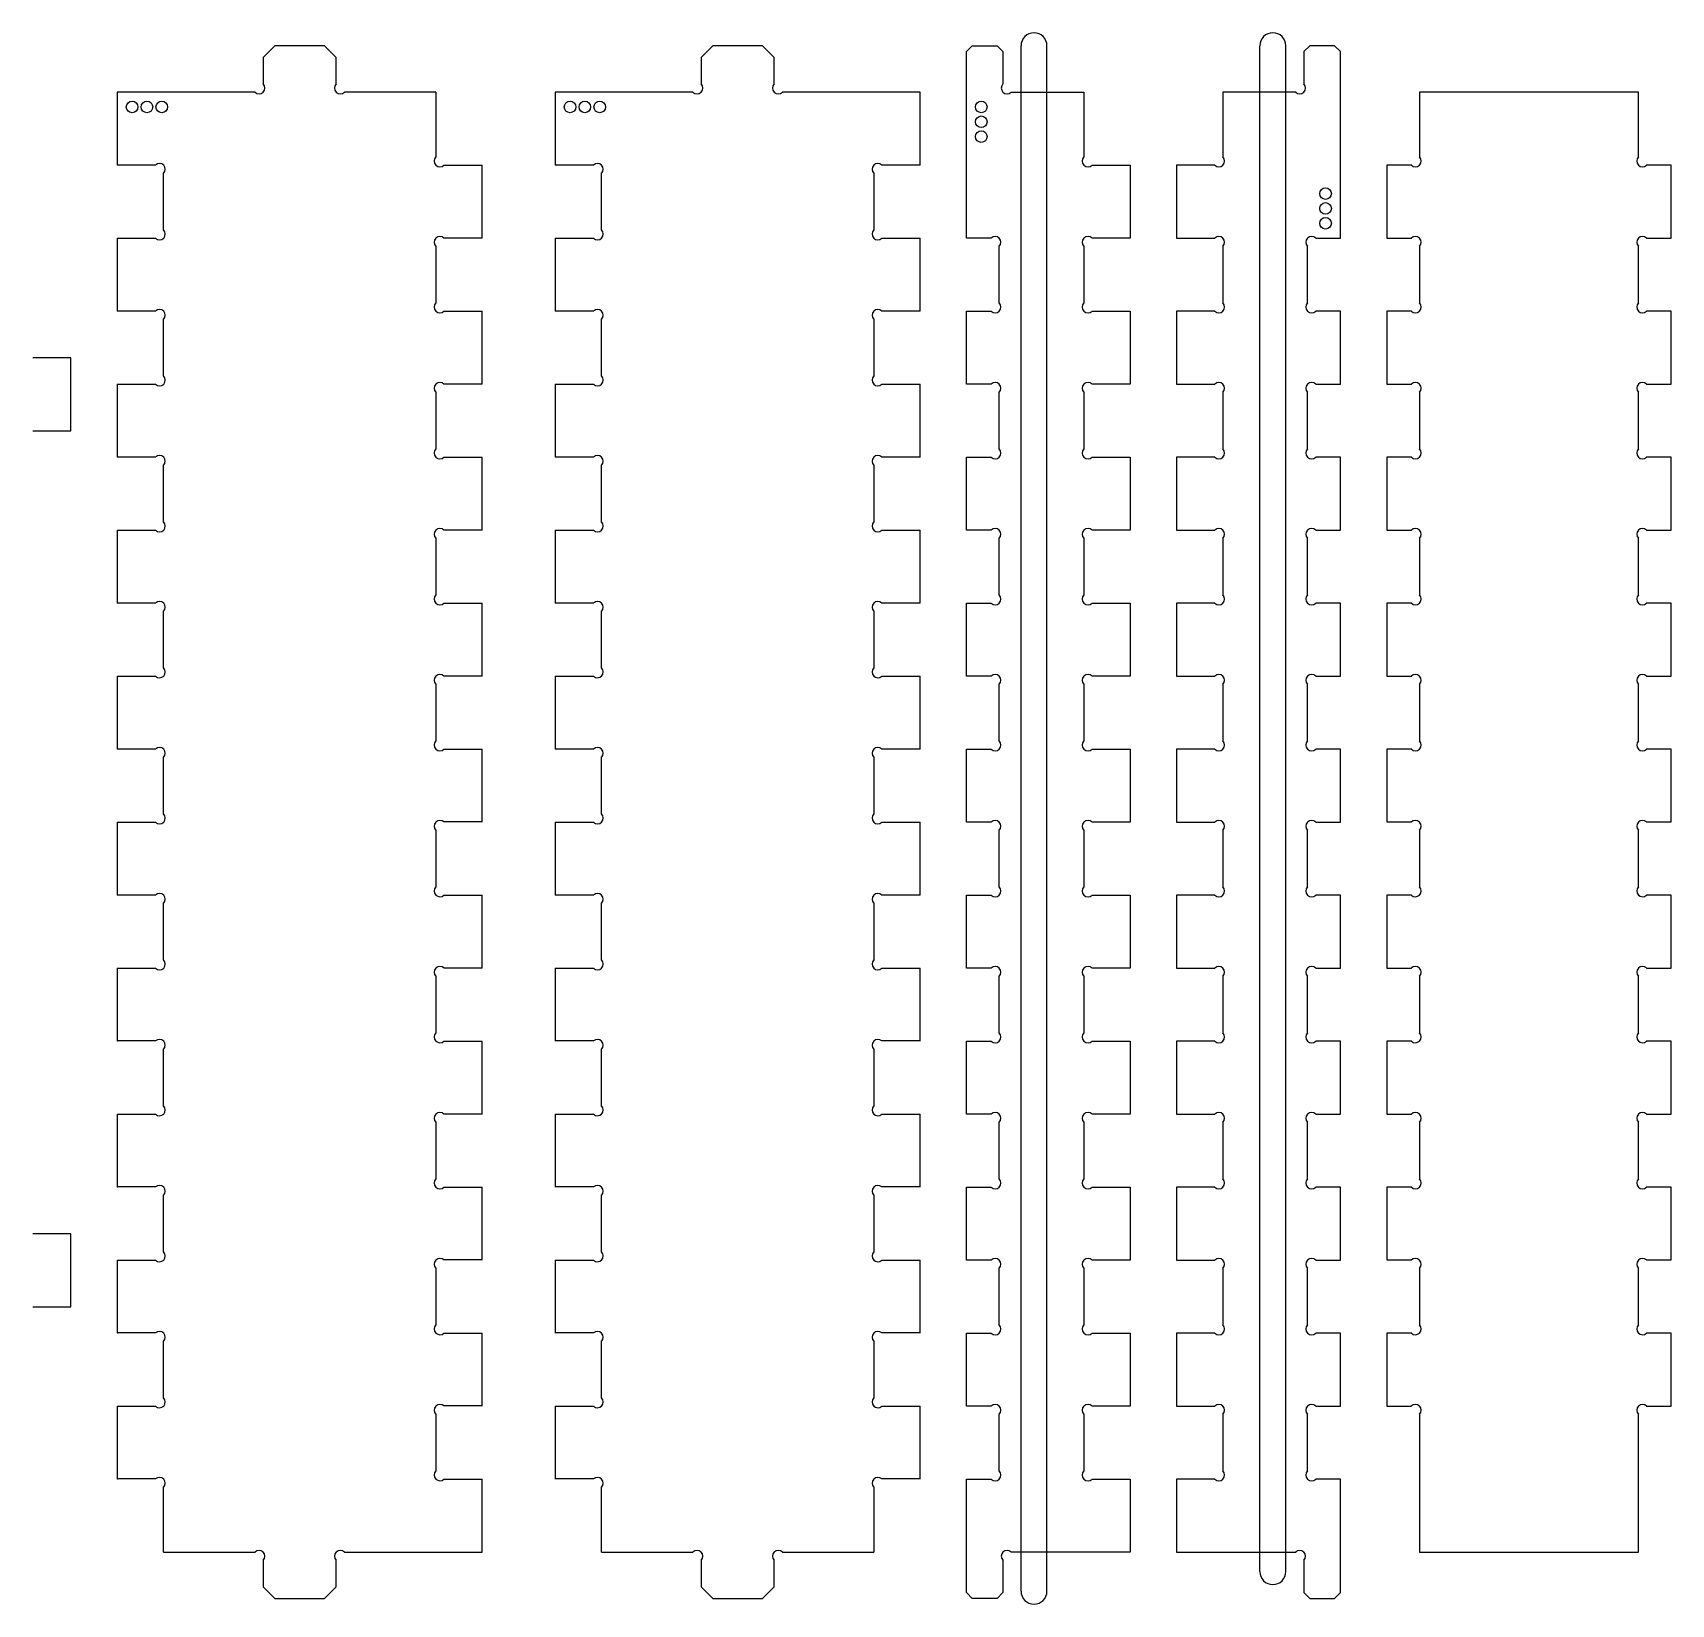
# Model space of a CAD drawing. Header units: inches. Extents: x 6 to 175, y 10 to 382.
# Drawn here: x 99.2 to 169.9, y 244.7 to 312.5 of the extents above; entities that cross this region are included whole.
import ezdxf

# ---------------------------------------------------------------- set-up
doc = ezdxf.new("R2010")
doc.units = ezdxf.units.IN
doc.header["$LTSCALE"] = 8
doc.header["$MEASUREMENT"] = 0

msp = doc.modelspace()

# ---------------------------------------------------------------- linework, layer by layer
at = {"color": 7, "linetype": 'Continuous', "lineweight": 25}
for p, q in [((109.652, 311.938), (109.152, 311.438)), ((111.801, 311.938), (109.652, 311.938)), ((112.301, 311.438), (111.801, 311.938)), ((128.549, 311.938), (128.049, 311.438)), ((130.699, 311.938), (128.549, 311.938)), ((131.199, 311.438), (130.699, 311.938)), ((139.748, 311.938), (139.498, 311.688)), ((139.748, 311.938), (140.823, 311.938)), ((141.073, 311.688), (140.823, 311.938)), ((154.307, 311.938), (154.057, 311.688)), ((155.382, 311.938), (154.307, 311.938)), ((155.632, 311.688), (155.382, 311.938)), ((109.152, 311.438), (109.152, 310.291)), ((112.301, 310.291), (112.301, 311.438)), ((128.049, 311.438), (128.049, 310.291)), ((131.199, 310.291), (131.199, 311.438)), ((139.498, 303.638), (139.498, 311.688)), ((141.073, 311.688), (141.073, 310.291)), ((154.057, 311.688), (154.057, 310.291)), ((155.632, 303.638), (155.632, 311.688)), ((102.853, 309.938), (102.853, 306.788)), ((108.798, 309.938), (102.853, 309.938)), ((116.601, 309.938), (112.655, 309.938)), ((116.601, 309.938), (116.601, 307.142)), ((121.75, 309.938), (121.75, 306.788)), ((127.696, 309.938), (121.75, 309.938)), ((137.498, 309.938), (131.553, 309.938)), ((137.498, 306.788), (137.498, 309.938)), ((141.427, 309.938), (144.565, 309.938)), ((144.565, 309.938), (144.565, 307.142)), ((150.565, 309.938), (150.565, 307.142)), ((153.703, 309.938), (150.565, 309.938)), ((168.495, 309.938), (159.046, 309.938)), ((159.046, 309.938), (159.046, 307.142)), ((168.495, 307.142), (168.495, 309.938)), ((102.857, 306.788), (102.853, 306.788)), ((104.503, 306.792), (102.857, 306.792)), ((102.857, 306.792), (102.857, 306.788)), ((104.853, 303.992), (104.853, 306.435)), ((116.95, 306.784), (118.596, 306.784)), ((118.596, 306.788), (118.601, 306.788)), ((118.596, 306.784), (118.596, 306.788)), ((118.601, 303.638), (118.601, 306.788)), ((121.754, 306.788), (121.75, 306.788)), ((123.401, 306.792), (121.754, 306.792)), ((121.754, 306.792), (121.754, 306.788)), ((123.75, 303.992), (123.75, 306.435)), ((135.498, 306.435), (135.498, 303.992)), ((137.494, 306.792), (135.848, 306.792)), ((137.494, 306.788), (137.494, 306.792)), ((137.498, 306.788), (137.494, 306.788)), ((144.918, 306.788), (146.565, 306.788)), ((146.565, 306.788), (146.565, 303.638)), ((148.565, 306.788), (148.565, 303.638)), ((150.211, 306.788), (148.565, 306.788)), ((157.632, 306.784), (157.632, 303.642)), ((158.696, 306.784), (157.632, 306.784)), ((169.909, 306.784), (168.844, 306.784)), ((169.909, 303.642), (169.909, 306.784)), ((102.853, 303.638), (102.857, 303.638)), ((102.853, 303.638), (102.853, 300.489)), ((102.857, 303.638), (102.857, 303.634)), ((102.857, 303.634), (104.503, 303.634)), ((118.596, 303.642), (116.95, 303.642)), ((118.596, 303.638), (118.596, 303.642)), ((118.601, 303.638), (118.596, 303.638)), ((121.75, 303.638), (121.754, 303.638)), ((121.75, 303.638), (121.75, 300.489)), ((121.754, 303.638), (121.754, 303.634)), ((121.754, 303.634), (123.401, 303.634)), ((135.848, 303.634), (137.494, 303.634)), ((137.494, 303.638), (137.498, 303.638)), ((137.494, 303.634), (137.494, 303.638)), ((137.498, 300.489), (137.498, 303.638)), ((140.559, 303.638), (139.498, 303.638)), ((146.565, 303.638), (144.918, 303.638)), ((148.565, 303.638), (150.211, 303.638)), ((154.571, 303.638), (155.632, 303.638)), ((157.632, 303.642), (158.696, 303.642)), ((168.844, 303.642), (169.909, 303.642)), ((116.601, 303.285), (116.601, 300.842)), ((140.912, 300.842), (140.912, 303.285)), ((144.565, 303.285), (144.565, 300.842)), ((150.565, 303.285), (150.565, 300.842)), ((154.217, 300.842), (154.217, 303.285)), ((159.046, 303.285), (159.046, 300.842)), ((168.495, 300.842), (168.495, 303.285)), ((102.857, 300.489), (102.853, 300.489)), ((104.503, 300.493), (102.857, 300.493)), ((102.857, 300.493), (102.857, 300.489)), ((118.596, 300.485), (118.596, 300.489)), ((118.596, 300.489), (118.601, 300.489)), ((118.601, 297.339), (118.601, 300.489)), ((121.754, 300.489), (121.75, 300.489)), ((123.401, 300.493), (121.754, 300.493)), ((121.754, 300.493), (121.754, 300.489)), ((137.494, 300.493), (135.848, 300.493)), ((137.494, 300.489), (137.494, 300.493)), ((137.498, 300.489), (137.494, 300.489)), ((139.498, 297.339), (139.498, 300.489)), ((139.498, 300.489), (140.559, 300.489)), ((144.918, 300.489), (146.565, 300.489)), ((146.565, 300.489), (146.565, 297.339)), ((148.565, 300.489), (148.565, 297.339)), ((150.211, 300.489), (148.565, 300.489)), ((155.632, 300.489), (154.571, 300.489)), ((155.632, 297.339), (155.632, 300.489)), ((104.853, 297.693), (104.853, 300.135)), ((116.95, 300.485), (118.596, 300.485)), ((123.75, 297.693), (123.75, 300.135)), ((135.498, 300.135), (135.498, 297.693)), ((158.696, 300.485), (157.632, 300.485)), ((157.632, 300.485), (157.632, 297.343)), ((169.909, 300.485), (168.844, 300.485)), ((169.909, 297.343), (169.909, 300.485)), ((100.853, 298.476), (99.206, 298.476)), ((100.853, 295.327), (100.853, 298.476)), ((102.853, 297.339), (102.857, 297.339)), ((102.853, 297.339), (102.853, 294.19)), ((102.857, 297.339), (102.857, 297.335)), ((102.857, 297.335), (104.503, 297.335)), ((116.601, 296.986), (116.601, 294.543)), ((118.596, 297.343), (116.95, 297.343)), ((118.596, 297.339), (118.596, 297.343)), ((118.601, 297.339), (118.596, 297.339)), ((121.75, 297.339), (121.754, 297.339)), ((121.75, 297.339), (121.75, 294.19)), ((121.754, 297.339), (121.754, 297.335)), ((121.754, 297.335), (123.401, 297.335)), ((135.848, 297.335), (137.494, 297.335)), ((137.494, 297.335), (137.494, 297.339)), ((137.494, 297.339), (137.498, 297.339)), ((137.498, 294.19), (137.498, 297.339)), ((140.559, 297.339), (139.498, 297.339)), ((140.912, 294.543), (140.912, 296.986)), ((144.565, 296.986), (144.565, 294.543)), ((146.565, 297.339), (144.918, 297.339)), ((148.565, 297.339), (150.211, 297.339)), ((150.565, 296.986), (150.565, 294.543)), ((154.217, 294.543), (154.217, 296.986)), ((154.571, 297.339), (155.632, 297.339)), ((157.632, 297.343), (158.696, 297.343)), ((159.046, 296.986), (159.046, 294.543)), ((168.495, 294.543), (168.495, 296.986)), ((168.844, 297.343), (169.909, 297.343)), ((99.206, 295.327), (100.853, 295.327)), ((102.857, 294.19), (102.853, 294.19)), ((104.503, 294.194), (102.857, 294.194)), ((102.857, 294.194), (102.857, 294.19)), ((116.95, 294.186), (118.596, 294.186)), ((118.596, 294.186), (118.596, 294.19)), ((118.596, 294.19), (118.601, 294.19)), ((118.601, 291.04), (118.601, 294.19)), ((121.754, 294.19), (121.75, 294.19)), ((121.754, 294.194), (121.754, 294.19)), ((123.401, 294.194), (121.754, 294.194)), ((137.494, 294.194), (135.848, 294.194)), ((137.494, 294.19), (137.494, 294.194)), ((137.498, 294.19), (137.494, 294.19)), ((139.498, 294.19), (140.559, 294.19)), ((139.498, 291.04), (139.498, 294.19)), ((144.918, 294.19), (146.565, 294.19)), ((146.565, 294.19), (146.565, 291.04)), ((148.565, 294.19), (148.565, 291.04)), ((150.211, 294.19), (148.565, 294.19)), ((155.632, 294.19), (154.571, 294.19)), ((155.632, 291.04), (155.632, 294.19)), ((158.696, 294.186), (157.632, 294.186)), ((157.632, 294.186), (157.632, 291.044)), ((169.909, 294.186), (168.844, 294.186)), ((169.909, 291.044), (169.909, 294.186)), ((104.853, 291.394), (104.853, 293.836)), ((123.75, 291.394), (123.75, 293.836)), ((135.498, 293.836), (135.498, 291.394)), ((102.853, 291.04), (102.857, 291.04)), ((102.853, 291.04), (102.853, 287.89)), ((102.857, 291.04), (102.857, 291.036)), ((102.857, 291.036), (104.503, 291.036)), ((116.601, 290.686), (116.601, 288.244)), ((118.596, 291.044), (116.95, 291.044)), ((118.596, 291.04), (118.596, 291.044)), ((118.601, 291.04), (118.596, 291.04)), ((121.75, 291.04), (121.754, 291.04)), ((121.75, 291.04), (121.75, 287.89)), ((121.754, 291.04), (121.754, 291.036)), ((121.754, 291.036), (123.401, 291.036)), ((135.848, 291.036), (137.494, 291.036)), ((137.494, 291.04), (137.498, 291.04)), ((137.494, 291.036), (137.494, 291.04)), ((137.498, 287.89), (137.498, 291.04)), ((140.559, 291.04), (139.498, 291.04)), ((140.912, 288.244), (140.912, 290.686)), ((144.565, 290.686), (144.565, 288.244)), ((146.565, 291.04), (144.918, 291.04)), ((148.565, 291.04), (150.211, 291.04)), ((150.565, 290.686), (150.565, 288.244)), ((154.217, 288.244), (154.217, 290.686)), ((154.571, 291.04), (155.632, 291.04)), ((157.632, 291.044), (158.696, 291.044)), ((159.046, 290.686), (159.046, 288.244)), ((168.495, 288.244), (168.495, 290.686)), ((168.844, 291.044), (169.909, 291.044)), ((102.857, 287.89), (102.853, 287.89)), ((104.503, 287.894), (102.857, 287.894)), ((102.857, 287.894), (102.857, 287.89)), ((116.95, 287.886), (118.596, 287.886)), ((118.596, 287.886), (118.596, 287.89)), ((118.596, 287.89), (118.601, 287.89)), ((118.601, 284.741), (118.601, 287.89)), ((121.754, 287.89), (121.75, 287.89)), ((123.401, 287.894), (121.754, 287.894)), ((121.754, 287.894), (121.754, 287.89)), ((137.494, 287.894), (135.848, 287.894)), ((137.494, 287.89), (137.494, 287.894)), ((137.498, 287.89), (137.494, 287.89)), ((139.498, 287.89), (140.559, 287.89)), ((139.498, 284.741), (139.498, 287.89)), ((144.918, 287.89), (146.565, 287.89)), ((146.565, 287.89), (146.565, 284.741)), ((148.565, 287.89), (148.565, 284.741)), ((150.211, 287.89), (148.565, 287.89)), ((155.632, 287.89), (154.571, 287.89)), ((155.632, 284.741), (155.632, 287.89)), ((158.696, 287.886), (157.632, 287.886)), ((157.632, 287.886), (157.632, 284.745)), ((169.909, 287.886), (168.844, 287.886)), ((169.909, 284.745), (169.909, 287.886)), ((104.853, 285.094), (104.853, 287.537)), ((123.75, 285.094), (123.75, 287.537)), ((135.498, 287.537), (135.498, 285.094)), ((102.853, 284.741), (102.857, 284.741)), ((102.853, 284.741), (102.853, 281.591)), ((102.857, 284.741), (102.857, 284.737)), ((102.857, 284.737), (104.503, 284.737)), ((116.601, 284.387), (116.601, 281.945)), ((118.596, 284.745), (116.95, 284.745)), ((118.596, 284.741), (118.596, 284.745)), ((118.601, 284.741), (118.596, 284.741)), ((121.75, 284.741), (121.754, 284.741)), ((121.75, 284.741), (121.75, 281.591)), ((121.754, 284.741), (121.754, 284.737)), ((121.754, 284.737), (123.401, 284.737)), ((135.848, 284.737), (137.494, 284.737)), ((137.494, 284.741), (137.498, 284.741)), ((137.494, 284.737), (137.494, 284.741)), ((137.498, 281.591), (137.498, 284.741)), ((140.559, 284.741), (139.498, 284.741)), ((140.912, 281.945), (140.912, 284.387)), ((144.565, 284.387), (144.565, 281.945)), ((146.565, 284.741), (144.918, 284.741)), ((148.565, 284.741), (150.211, 284.741)), ((150.565, 284.387), (150.565, 281.945)), ((154.217, 281.945), (154.217, 284.387)), ((154.571, 284.741), (155.632, 284.741)), ((157.632, 284.745), (158.696, 284.745)), ((159.046, 284.387), (159.046, 281.945)), ((168.495, 281.945), (168.495, 284.387)), ((168.844, 284.745), (169.909, 284.745)), ((102.857, 281.591), (102.853, 281.591)), ((104.503, 281.595), (102.857, 281.595)), ((102.857, 281.595), (102.857, 281.591)), ((116.95, 281.587), (118.596, 281.587)), ((118.596, 281.587), (118.596, 281.591)), ((118.596, 281.591), (118.601, 281.591)), ((118.601, 278.442), (118.601, 281.591)), ((121.754, 281.591), (121.75, 281.591)), ((123.401, 281.595), (121.754, 281.595)), ((121.754, 281.595), (121.754, 281.591)), ((137.494, 281.595), (135.848, 281.595)), ((137.494, 281.591), (137.494, 281.595)), ((137.498, 281.591), (137.494, 281.591)), ((139.498, 281.591), (140.559, 281.591)), ((139.498, 278.442), (139.498, 281.591)), ((144.918, 281.591), (146.565, 281.591)), ((146.565, 281.591), (146.565, 278.442)), ((150.211, 281.591), (148.565, 281.591)), ((148.565, 281.591), (148.565, 278.442)), ((155.632, 281.591), (154.571, 281.591)), ((155.632, 278.442), (155.632, 281.591)), ((158.696, 281.587), (157.632, 281.587)), ((157.632, 281.587), (157.632, 278.446)), ((169.909, 281.587), (168.844, 281.587)), ((169.909, 278.446), (169.909, 281.587)), ((104.853, 278.795), (104.853, 281.238)), ((123.75, 278.795), (123.75, 281.238)), ((135.498, 281.238), (135.498, 278.795)), ((102.853, 278.442), (102.857, 278.442)), ((102.853, 278.442), (102.853, 275.292)), ((102.857, 278.442), (102.857, 278.438)), ((102.857, 278.438), (104.503, 278.438)), ((116.601, 278.088), (116.601, 275.646)), ((118.596, 278.446), (116.95, 278.446)), ((118.596, 278.442), (118.596, 278.446)), ((118.601, 278.442), (118.596, 278.442)), ((121.75, 278.442), (121.754, 278.442)), ((121.75, 278.442), (121.75, 275.292)), ((121.754, 278.442), (121.754, 278.438)), ((121.754, 278.438), (123.401, 278.438)), ((135.848, 278.438), (137.494, 278.438)), ((137.494, 278.442), (137.498, 278.442)), ((137.494, 278.438), (137.494, 278.442)), ((137.498, 275.292), (137.498, 278.442)), ((140.559, 278.442), (139.498, 278.442)), ((140.912, 275.646), (140.912, 278.088)), ((144.565, 278.088), (144.565, 275.646)), ((146.565, 278.442), (144.918, 278.442)), ((148.565, 278.442), (150.211, 278.442)), ((150.565, 278.088), (150.565, 275.646)), ((154.217, 275.646), (154.217, 278.088)), ((154.571, 278.442), (155.632, 278.442)), ((157.632, 278.446), (158.696, 278.446)), ((159.046, 278.088), (159.046, 275.646)), ((168.495, 275.646), (168.495, 278.088)), ((168.844, 278.446), (169.909, 278.446)), ((102.857, 275.292), (102.853, 275.292)), ((104.503, 275.296), (102.857, 275.296)), ((102.857, 275.296), (102.857, 275.292)), ((116.95, 275.288), (118.596, 275.288)), ((118.596, 275.288), (118.596, 275.292)), ((118.596, 275.292), (118.601, 275.292)), ((118.601, 272.142), (118.601, 275.292)), ((121.754, 275.292), (121.75, 275.292)), ((123.401, 275.296), (121.754, 275.296)), ((121.754, 275.296), (121.754, 275.292)), ((137.494, 275.296), (135.848, 275.296)), ((137.494, 275.292), (137.494, 275.296)), ((137.498, 275.292), (137.494, 275.292)), ((139.498, 272.142), (139.498, 275.292)), ((139.498, 275.292), (140.559, 275.292)), ((144.918, 275.292), (146.565, 275.292)), ((146.565, 275.292), (146.565, 272.142)), ((148.565, 275.292), (148.565, 272.142)), ((150.211, 275.292), (148.565, 275.292)), ((155.632, 275.292), (154.571, 275.292)), ((155.632, 272.142), (155.632, 275.292)), ((158.696, 275.288), (157.632, 275.288)), ((157.632, 275.288), (157.632, 272.146)), ((169.909, 275.288), (168.844, 275.288)), ((169.909, 272.146), (169.909, 275.288)), ((104.853, 272.496), (104.853, 274.938)), ((123.75, 272.496), (123.75, 274.938)), ((135.498, 274.938), (135.498, 272.496)), ((102.853, 272.142), (102.857, 272.142)), ((102.853, 272.142), (102.853, 268.993)), ((102.857, 272.142), (102.857, 272.138)), ((102.857, 272.138), (104.503, 272.138)), ((116.601, 271.789), (116.601, 269.346)), ((118.596, 272.146), (116.95, 272.146)), ((118.596, 272.142), (118.596, 272.146)), ((118.601, 272.142), (118.596, 272.142)), ((121.75, 272.142), (121.754, 272.142)), ((121.75, 272.142), (121.75, 268.993)), ((121.754, 272.142), (121.754, 272.138)), ((121.754, 272.138), (123.401, 272.138)), ((135.848, 272.138), (137.494, 272.138)), ((137.494, 272.142), (137.498, 272.142)), ((137.494, 272.138), (137.494, 272.142)), ((137.498, 268.993), (137.498, 272.142)), ((140.559, 272.142), (139.498, 272.142)), ((140.912, 269.346), (140.912, 271.789)), ((144.565, 271.789), (144.565, 269.346)), ((146.565, 272.142), (144.918, 272.142)), ((148.565, 272.142), (150.211, 272.142)), ((150.565, 271.789), (150.565, 269.346)), ((154.217, 269.346), (154.217, 271.789)), ((154.571, 272.142), (155.632, 272.142)), ((157.632, 272.146), (158.696, 272.146)), ((159.046, 271.789), (159.046, 269.346)), ((168.495, 269.346), (168.495, 271.789)), ((168.844, 272.146), (169.909, 272.146)), ((102.857, 268.993), (102.853, 268.993)), ((104.503, 268.997), (102.857, 268.997)), ((102.857, 268.997), (102.857, 268.993)), ((116.95, 268.989), (118.596, 268.989)), ((118.596, 268.989), (118.596, 268.993)), ((118.596, 268.993), (118.601, 268.993)), ((118.601, 265.843), (118.601, 268.993)), ((121.754, 268.993), (121.75, 268.993)), ((123.401, 268.997), (121.754, 268.997)), ((121.754, 268.997), (121.754, 268.993)), ((137.494, 268.997), (135.848, 268.997)), ((137.494, 268.993), (137.494, 268.997)), ((137.498, 268.993), (137.494, 268.993)), ((139.498, 268.993), (140.559, 268.993)), ((139.498, 265.843), (139.498, 268.993)), ((144.918, 268.993), (146.565, 268.993)), ((146.565, 268.993), (146.565, 265.843)), ((148.565, 268.993), (148.565, 265.843)), ((150.211, 268.993), (148.565, 268.993)), ((155.632, 268.993), (154.571, 268.993)), ((155.632, 265.843), (155.632, 268.993)), ((158.696, 268.989), (157.632, 268.989)), ((157.632, 268.989), (157.632, 265.847)), ((169.909, 268.989), (168.844, 268.989)), ((169.909, 265.847), (169.909, 268.989)), ((104.853, 266.197), (104.853, 268.639)), ((123.75, 266.197), (123.75, 268.639)), ((135.498, 268.639), (135.498, 266.197)), ((102.853, 265.843), (102.857, 265.843)), ((102.853, 265.843), (102.853, 262.694)), ((102.857, 265.843), (102.857, 265.839)), ((118.596, 265.847), (116.95, 265.847)), ((118.596, 265.843), (118.596, 265.847)), ((118.601, 265.843), (118.596, 265.843)), ((121.75, 265.843), (121.754, 265.843)), ((121.75, 265.843), (121.75, 262.694)), ((121.754, 265.843), (121.754, 265.839)), ((137.494, 265.843), (137.498, 265.843)), ((137.494, 265.839), (137.494, 265.843)), ((137.498, 262.694), (137.498, 265.843)), ((140.559, 265.843), (139.498, 265.843)), ((146.565, 265.843), (144.918, 265.843)), ((148.565, 265.843), (150.211, 265.843)), ((154.571, 265.843), (155.632, 265.843)), ((157.632, 265.847), (158.696, 265.847)), ((168.844, 265.847), (169.909, 265.847)), ((102.857, 265.839), (104.503, 265.839)), ((116.601, 265.49), (116.601, 263.047)), ((121.754, 265.839), (123.401, 265.839)), ((135.848, 265.839), (137.494, 265.839)), ((140.912, 263.047), (140.912, 265.49)), ((144.565, 265.49), (144.565, 263.047)), ((150.565, 265.49), (150.565, 263.047)), ((154.217, 263.047), (154.217, 265.49)), ((159.046, 265.49), (159.046, 263.047)), ((168.495, 263.047), (168.495, 265.49)), ((102.857, 262.694), (102.853, 262.694)), ((104.503, 262.698), (102.857, 262.698)), ((102.857, 262.698), (102.857, 262.694)), ((104.853, 259.898), (104.853, 262.34)), ((116.95, 262.69), (118.596, 262.69)), ((118.596, 262.69), (118.596, 262.694)), ((118.596, 262.694), (118.601, 262.694)), ((118.601, 259.544), (118.601, 262.694)), ((121.754, 262.694), (121.75, 262.694)), ((123.401, 262.698), (121.754, 262.698)), ((121.754, 262.698), (121.754, 262.694)), ((123.75, 259.898), (123.75, 262.34)), ((135.498, 262.34), (135.498, 259.898)), ((137.494, 262.698), (135.848, 262.698)), ((137.494, 262.694), (137.494, 262.698)), ((137.498, 262.694), (137.494, 262.694)), ((139.498, 262.694), (140.559, 262.694)), ((139.498, 259.544), (139.498, 262.694)), ((144.918, 262.694), (146.565, 262.694)), ((146.565, 262.694), (146.565, 259.544)), ((148.565, 262.694), (148.565, 259.544)), ((150.211, 262.694), (148.565, 262.694)), ((155.632, 262.694), (154.571, 262.694)), ((155.632, 259.544), (155.632, 262.694)), ((158.696, 262.69), (157.632, 262.69)), ((157.632, 262.69), (157.632, 259.548)), ((169.909, 262.69), (168.844, 262.69)), ((169.909, 259.548), (169.909, 262.69)), ((100.853, 260.681), (99.206, 260.681)), ((100.853, 257.531), (100.853, 260.681)), ((102.853, 259.544), (102.857, 259.544)), ((102.853, 259.544), (102.853, 256.394)), ((102.857, 259.544), (102.857, 259.54)), ((102.857, 259.54), (104.503, 259.54)), ((118.596, 259.548), (116.95, 259.548)), ((118.596, 259.544), (118.596, 259.548)), ((118.601, 259.544), (118.596, 259.544)), ((121.75, 259.544), (121.75, 256.394)), ((121.75, 259.544), (121.754, 259.544)), ((121.754, 259.544), (121.754, 259.54)), ((121.754, 259.54), (123.401, 259.54)), ((135.848, 259.54), (137.494, 259.54)), ((137.494, 259.544), (137.498, 259.544)), ((137.494, 259.54), (137.494, 259.544)), ((137.498, 256.394), (137.498, 259.544)), ((140.559, 259.544), (139.498, 259.544)), ((146.565, 259.544), (144.918, 259.544)), ((148.565, 259.544), (150.211, 259.544)), ((154.571, 259.544), (155.632, 259.544)), ((157.632, 259.548), (158.696, 259.548)), ((168.844, 259.548), (169.909, 259.548)), ((116.601, 259.19), (116.601, 256.748)), ((140.912, 256.748), (140.912, 259.19)), ((144.565, 259.19), (144.565, 256.748)), ((150.565, 259.19), (150.565, 256.748)), ((154.217, 256.748), (154.217, 259.19)), ((159.046, 259.19), (159.046, 256.748)), ((168.495, 256.748), (168.495, 259.19)), ((99.206, 257.531), (100.853, 257.531)), ((102.857, 256.394), (102.853, 256.394)), ((102.857, 256.398), (102.857, 256.394)), ((104.503, 256.398), (102.857, 256.398)), ((104.853, 253.598), (104.853, 256.041)), ((116.95, 256.39), (118.596, 256.39)), ((118.596, 256.39), (118.596, 256.394)), ((118.596, 256.394), (118.601, 256.394)), ((118.601, 253.245), (118.601, 256.394)), ((121.754, 256.394), (121.75, 256.394)), ((123.401, 256.398), (121.754, 256.398)), ((121.754, 256.398), (121.754, 256.394)), ((123.75, 253.598), (123.75, 256.041)), ((135.498, 256.041), (135.498, 253.598)), ((137.494, 256.398), (135.848, 256.398)), ((137.494, 256.394), (137.494, 256.398)), ((137.498, 256.394), (137.494, 256.394)), ((139.498, 256.394), (140.559, 256.394)), ((139.498, 253.245), (139.498, 256.394)), ((144.918, 256.394), (146.565, 256.394)), ((146.565, 256.394), (146.565, 253.245)), ((148.565, 256.394), (148.565, 253.245)), ((150.211, 256.394), (148.565, 256.394)), ((155.632, 256.394), (154.571, 256.394)), ((155.632, 253.245), (155.632, 256.394)), ((158.696, 256.39), (157.632, 256.39)), ((157.632, 256.39), (157.632, 253.245)), ((169.909, 256.39), (168.844, 256.39)), ((169.909, 253.245), (169.909, 256.39)), ((102.853, 253.245), (102.857, 253.245)), ((102.853, 253.245), (102.853, 250.095)), ((102.857, 253.245), (102.857, 253.241)), ((102.857, 253.241), (104.503, 253.241)), ((118.596, 253.249), (116.95, 253.249)), ((118.596, 253.245), (118.596, 253.249)), ((118.601, 253.245), (118.596, 253.245)), ((121.75, 253.245), (121.754, 253.245)), ((121.75, 253.245), (121.75, 250.095)), ((121.754, 253.245), (121.754, 253.241)), ((121.754, 253.241), (123.401, 253.241)), ((135.848, 253.241), (137.494, 253.241)), ((137.494, 253.245), (137.498, 253.245)), ((137.494, 253.241), (137.494, 253.245)), ((137.498, 250.095), (137.498, 253.245)), ((140.559, 253.245), (139.498, 253.245)), ((146.565, 253.245), (144.918, 253.245)), ((148.565, 253.245), (150.211, 253.245)), ((154.571, 253.245), (155.632, 253.245)), ((157.632, 253.245), (158.692, 253.245)), ((168.848, 253.245), (169.909, 253.245)), ((116.601, 252.891), (116.601, 250.449)), ((140.912, 250.449), (140.912, 252.891)), ((144.565, 252.891), (144.565, 250.449)), ((150.565, 252.891), (150.565, 250.449)), ((154.217, 250.449), (154.217, 252.891)), ((159.046, 252.891), (159.046, 246.946)), ((168.495, 246.946), (168.495, 252.891)), ((102.857, 250.095), (102.853, 250.095)), ((104.503, 250.099), (102.857, 250.099)), ((102.857, 250.099), (102.857, 250.095)), ((104.853, 246.946), (104.853, 249.742)), ((116.95, 250.091), (118.596, 250.091)), ((118.596, 250.095), (118.601, 250.095)), ((118.596, 250.091), (118.596, 250.095)), ((118.601, 246.946), (118.601, 250.095)), ((121.754, 250.095), (121.75, 250.095)), ((123.401, 250.099), (121.754, 250.099)), ((121.754, 250.099), (121.754, 250.095)), ((123.75, 246.946), (123.75, 249.742)), ((135.498, 249.742), (135.498, 246.946)), ((137.494, 250.099), (135.848, 250.099)), ((137.494, 250.095), (137.494, 250.099)), ((137.498, 250.095), (137.494, 250.095)), ((139.498, 245.196), (139.498, 250.095)), ((139.498, 250.095), (140.559, 250.095)), ((144.918, 250.095), (146.565, 250.095)), ((146.565, 250.095), (146.565, 246.946)), ((148.565, 250.095), (148.565, 246.946)), ((150.211, 250.095), (148.565, 250.095)), ((155.632, 250.095), (154.571, 250.095)), ((155.632, 245.196), (155.632, 250.095)), ((104.853, 246.946), (108.798, 246.946)), ((112.655, 246.946), (118.601, 246.946)), ((123.75, 246.946), (127.696, 246.946)), ((131.553, 246.946), (135.498, 246.946)), ((146.565, 246.946), (141.427, 246.946)), ((148.565, 246.946), (153.703, 246.946)), ((159.046, 246.946), (168.495, 246.946)), ((109.152, 246.592), (109.152, 245.446)), ((112.301, 245.446), (112.301, 246.592)), ((128.049, 246.592), (128.049, 245.446)), ((131.199, 245.446), (131.199, 246.592)), ((141.073, 246.592), (141.073, 245.196)), ((154.057, 246.592), (154.057, 245.196)), ((109.152, 245.446), (109.652, 244.946)), ((111.801, 244.946), (112.301, 245.446)), ((128.049, 245.446), (128.549, 244.946)), ((130.699, 244.946), (131.199, 245.446)), ((109.652, 244.946), (111.801, 244.946)), ((128.549, 244.946), (130.699, 244.946)), ((139.498, 245.196), (139.748, 244.946)), ((140.823, 244.946), (139.748, 244.946)), ((140.823, 244.946), (141.073, 245.196)), ((154.057, 245.196), (154.307, 244.946)), ((154.307, 244.946), (155.382, 244.946)), ((155.382, 244.946), (155.632, 245.196))]:
    msp.add_line(p, q, dxfattribs=at)
at = {"color": 7, "linetype": 'Continuous'}
for p, q in [((141.852, 245.256), (141.852, 311.938)), ((142.972, 245.256), (142.972, 311.938)), ((152.157, 246.104), (152.157, 311.938)), ((153.277, 246.104), (153.277, 311.938))]:
    msp.add_line(p, q, dxfattribs=at)
at = {"color": 7, "linetype": 'Continuous', "lineweight": 25}
for centre in [(103.493, 309.298), (104.133, 309.298), (104.773, 309.298), (122.39, 309.298), (123.03, 309.298), (123.67, 309.298), (140.138, 309.298), (140.138, 308.658), (140.138, 308.018), (154.992, 305.558), (154.992, 304.918), (154.992, 304.278)]:
    msp.add_circle(centre, 0.25, dxfattribs=at)
at = {"color": 7, "linetype": 'Continuous'}
for centre, start, end in [((142.412, 311.938), 0, 180), ((152.717, 311.938), 0, 180), ((152.717, 246.104), 180, 0), ((142.412, 245.256), 180, 0)]:
    msp.add_arc(centre, 0.56, start, end, dxfattribs=at)
at = {"color": 7, "linetype": 'Continuous', "lineweight": 25}
for centre, start, end in [((108.975, 310.114), 225, 45), ((112.478, 310.114), 135, 315), ((127.873, 310.114), 225, 45), ((131.376, 310.114), 135, 315), ((141.25, 310.114), 135, 315), ((153.88, 310.114), 225, 45), ((104.676, 306.611), 315, 133.68842), ((116.777, 306.965), 135, 313.68842), ((123.573, 306.611), 315, 133.68842), ((135.675, 306.611), 46.31158, 225), ((144.742, 306.965), 135, 315), ((150.388, 306.965), 225, 45), ((158.869, 306.965), 226.31158, 45), ((168.671, 306.965), 135, 313.68842), ((104.676, 303.815), 226.31158, 45), ((116.777, 303.462), 46.31158, 225), ((123.573, 303.815), 226.31158, 45), ((135.675, 303.815), 135, 313.68842), ((140.736, 303.462), 315, 135), ((144.742, 303.462), 45, 225), ((150.388, 303.462), 315, 135), ((154.394, 303.462), 45, 225), ((158.869, 303.462), 315, 133.68842), ((168.671, 303.462), 46.31158, 225), ((104.676, 300.312), 315, 133.68842), ((116.777, 300.666), 135, 313.68842), ((123.573, 300.312), 315, 133.68842), ((135.675, 300.312), 46.31158, 225), ((140.736, 300.666), 225, 45), ((144.742, 300.666), 135, 315), ((150.388, 300.666), 225, 45), ((154.394, 300.666), 135, 315), ((158.869, 300.666), 226.31158, 45), ((168.671, 300.666), 135, 313.68842), ((104.676, 297.516), 226.31158, 45), ((123.573, 297.516), 226.31158, 45), ((135.675, 297.516), 135, 313.68842), ((116.777, 297.162), 46.31158, 225), ((140.736, 297.162), 315, 135), ((144.742, 297.162), 45, 225), ((150.388, 297.162), 315, 135), ((154.394, 297.162), 45, 225), ((158.869, 297.162), 315, 133.68842), ((168.671, 297.162), 46.31158, 225), ((104.676, 294.013), 315, 133.68842), ((116.777, 294.366), 135, 313.68842), ((123.573, 294.013), 315, 133.68842), ((135.675, 294.013), 46.31158, 225), ((140.736, 294.366), 225, 45), ((144.742, 294.366), 135, 315), ((150.388, 294.366), 225, 45), ((154.394, 294.366), 135, 315), ((158.869, 294.366), 226.31158, 45), ((168.671, 294.366), 135, 313.68842), ((104.676, 291.217), 226.31158, 45), ((123.573, 291.217), 226.31158, 45), ((135.675, 291.217), 135, 313.68842), ((116.777, 290.863), 46.31158, 225), ((140.736, 290.863), 315, 135), ((144.742, 290.863), 45, 225), ((150.388, 290.863), 315, 135), ((154.394, 290.863), 45, 225), ((158.869, 290.863), 315, 133.68842), ((168.671, 290.863), 46.31158, 225), ((104.676, 287.714), 315, 133.68842), ((116.777, 288.067), 135, 313.68842), ((123.573, 287.714), 315, 133.68842), ((135.675, 287.714), 46.31158, 225), ((140.736, 288.067), 225, 45), ((144.742, 288.067), 135, 315), ((150.388, 288.067), 225, 45), ((154.394, 288.067), 135, 315), ((158.869, 288.067), 226.31158, 45), ((168.671, 288.067), 135, 313.68842), ((104.676, 284.918), 226.31158, 45), ((123.573, 284.918), 226.31158, 45), ((135.675, 284.918), 135, 313.68842), ((116.777, 284.564), 46.31158, 225), ((140.736, 284.564), 315, 135), ((144.742, 284.564), 45, 225), ((150.388, 284.564), 315, 135), ((154.394, 284.564), 45, 225), ((158.869, 284.564), 315, 133.68842), ((168.671, 284.564), 46.31158, 225), ((104.676, 281.414), 315, 133.68842), ((116.777, 281.768), 135, 313.68842), ((123.573, 281.414), 315, 133.68842), ((135.675, 281.414), 46.31158, 225), ((140.736, 281.768), 225, 45), ((144.742, 281.768), 135, 315), ((150.388, 281.768), 225, 45), ((154.394, 281.768), 135, 315), ((158.869, 281.768), 226.31158, 45), ((168.671, 281.768), 135, 313.68842), ((104.676, 278.618), 226.31158, 45), ((123.573, 278.618), 226.31158, 45), ((135.675, 278.618), 135, 313.68842), ((116.777, 278.265), 46.31158, 225), ((140.736, 278.265), 315, 135), ((144.742, 278.265), 45, 225), ((150.388, 278.265), 315, 135), ((154.394, 278.265), 45, 225), ((158.869, 278.265), 315, 133.68842), ((168.671, 278.265), 46.31158, 225), ((104.676, 275.115), 315, 133.68842), ((116.777, 275.469), 135, 313.68842), ((123.573, 275.115), 315, 133.68842), ((135.675, 275.115), 46.31158, 225), ((140.736, 275.469), 225, 45), ((144.742, 275.469), 135, 315), ((150.388, 275.469), 225, 45), ((154.394, 275.469), 135, 315), ((158.869, 275.469), 226.31158, 45), ((168.671, 275.469), 135, 313.68842), ((104.676, 272.319), 226.31158, 45), ((116.777, 271.966), 46.31158, 225), ((123.573, 272.319), 226.31158, 45), ((135.675, 272.319), 135, 313.68842), ((140.736, 271.966), 315, 135), ((144.742, 271.966), 45, 225), ((150.388, 271.966), 315, 135), ((154.394, 271.966), 45, 225), ((158.869, 271.966), 315, 133.68842), ((168.671, 271.966), 46.31158, 225), ((104.676, 268.816), 315, 133.68842), ((116.777, 269.17), 135, 313.68842), ((123.573, 268.816), 315, 133.68842), ((135.675, 268.816), 46.31158, 225), ((140.736, 269.17), 225, 45), ((144.742, 269.17), 135, 315), ((150.388, 269.17), 225, 45), ((154.394, 269.17), 135, 315), ((158.869, 269.17), 226.31158, 45), ((168.671, 269.17), 135, 313.68842), ((104.676, 266.02), 226.31158, 45), ((116.777, 265.666), 46.31158, 225), ((123.573, 266.02), 226.31158, 45), ((135.675, 266.02), 135, 313.68842), ((140.736, 265.666), 315, 135), ((144.742, 265.666), 45, 225), ((150.388, 265.666), 315, 135), ((154.394, 265.666), 45, 225), ((158.869, 265.666), 315, 133.68842), ((168.671, 265.666), 46.31158, 225), ((116.777, 262.87), 135, 313.68842), ((140.736, 262.87), 225, 45), ((144.742, 262.87), 135, 315), ((150.388, 262.87), 225, 45), ((154.394, 262.87), 135, 315), ((158.869, 262.87), 226.31158, 45), ((168.671, 262.87), 135, 313.68842), ((104.676, 262.517), 315, 133.68842), ((123.573, 262.517), 315, 133.68842), ((135.675, 262.517), 46.31158, 225), ((104.676, 259.721), 226.31158, 45), ((116.777, 259.367), 46.31158, 225), ((123.573, 259.721), 226.31158, 45), ((135.675, 259.721), 135, 313.68842), ((140.736, 259.367), 315, 135), ((144.742, 259.367), 45, 225), ((150.388, 259.367), 315, 135), ((154.394, 259.367), 45, 225), ((158.869, 259.367), 315, 133.68842), ((168.671, 259.367), 46.31158, 225), ((116.777, 256.571), 135, 313.68842), ((140.736, 256.571), 225, 45), ((144.742, 256.571), 135, 315), ((150.388, 256.571), 225, 45), ((154.394, 256.571), 135, 315), ((158.869, 256.571), 226.31158, 45), ((168.671, 256.571), 135, 313.68842), ((104.676, 256.218), 315, 133.68842), ((123.573, 256.218), 315, 133.68842), ((135.675, 256.218), 46.31158, 225), ((104.676, 253.422), 226.31158, 45), ((116.777, 253.068), 46.31158, 225), ((123.573, 253.422), 226.31158, 45), ((135.675, 253.422), 135, 313.68842), ((140.736, 253.068), 315, 135), ((144.742, 253.068), 45, 225), ((150.388, 253.068), 315, 135), ((154.394, 253.068), 45, 225), ((158.869, 253.068), 315, 135), ((168.671, 253.068), 45, 225), ((116.777, 250.272), 135, 313.68842), ((140.736, 250.272), 225, 45), ((144.742, 250.272), 135, 315), ((150.388, 250.272), 225, 45), ((154.394, 250.272), 135, 315), ((104.676, 249.918), 315, 133.68842), ((123.573, 249.918), 315, 133.68842), ((135.675, 249.918), 46.31158, 225), ((108.975, 246.769), 315, 135), ((112.478, 246.769), 45, 225), ((127.873, 246.769), 315, 135), ((131.376, 246.769), 45, 225), ((141.25, 246.769), 45, 225), ((153.88, 246.769), 315, 135)]:
    msp.add_arc(centre, 0.25, start, end, dxfattribs=at)

doc.saveas('drawing.dxf')
